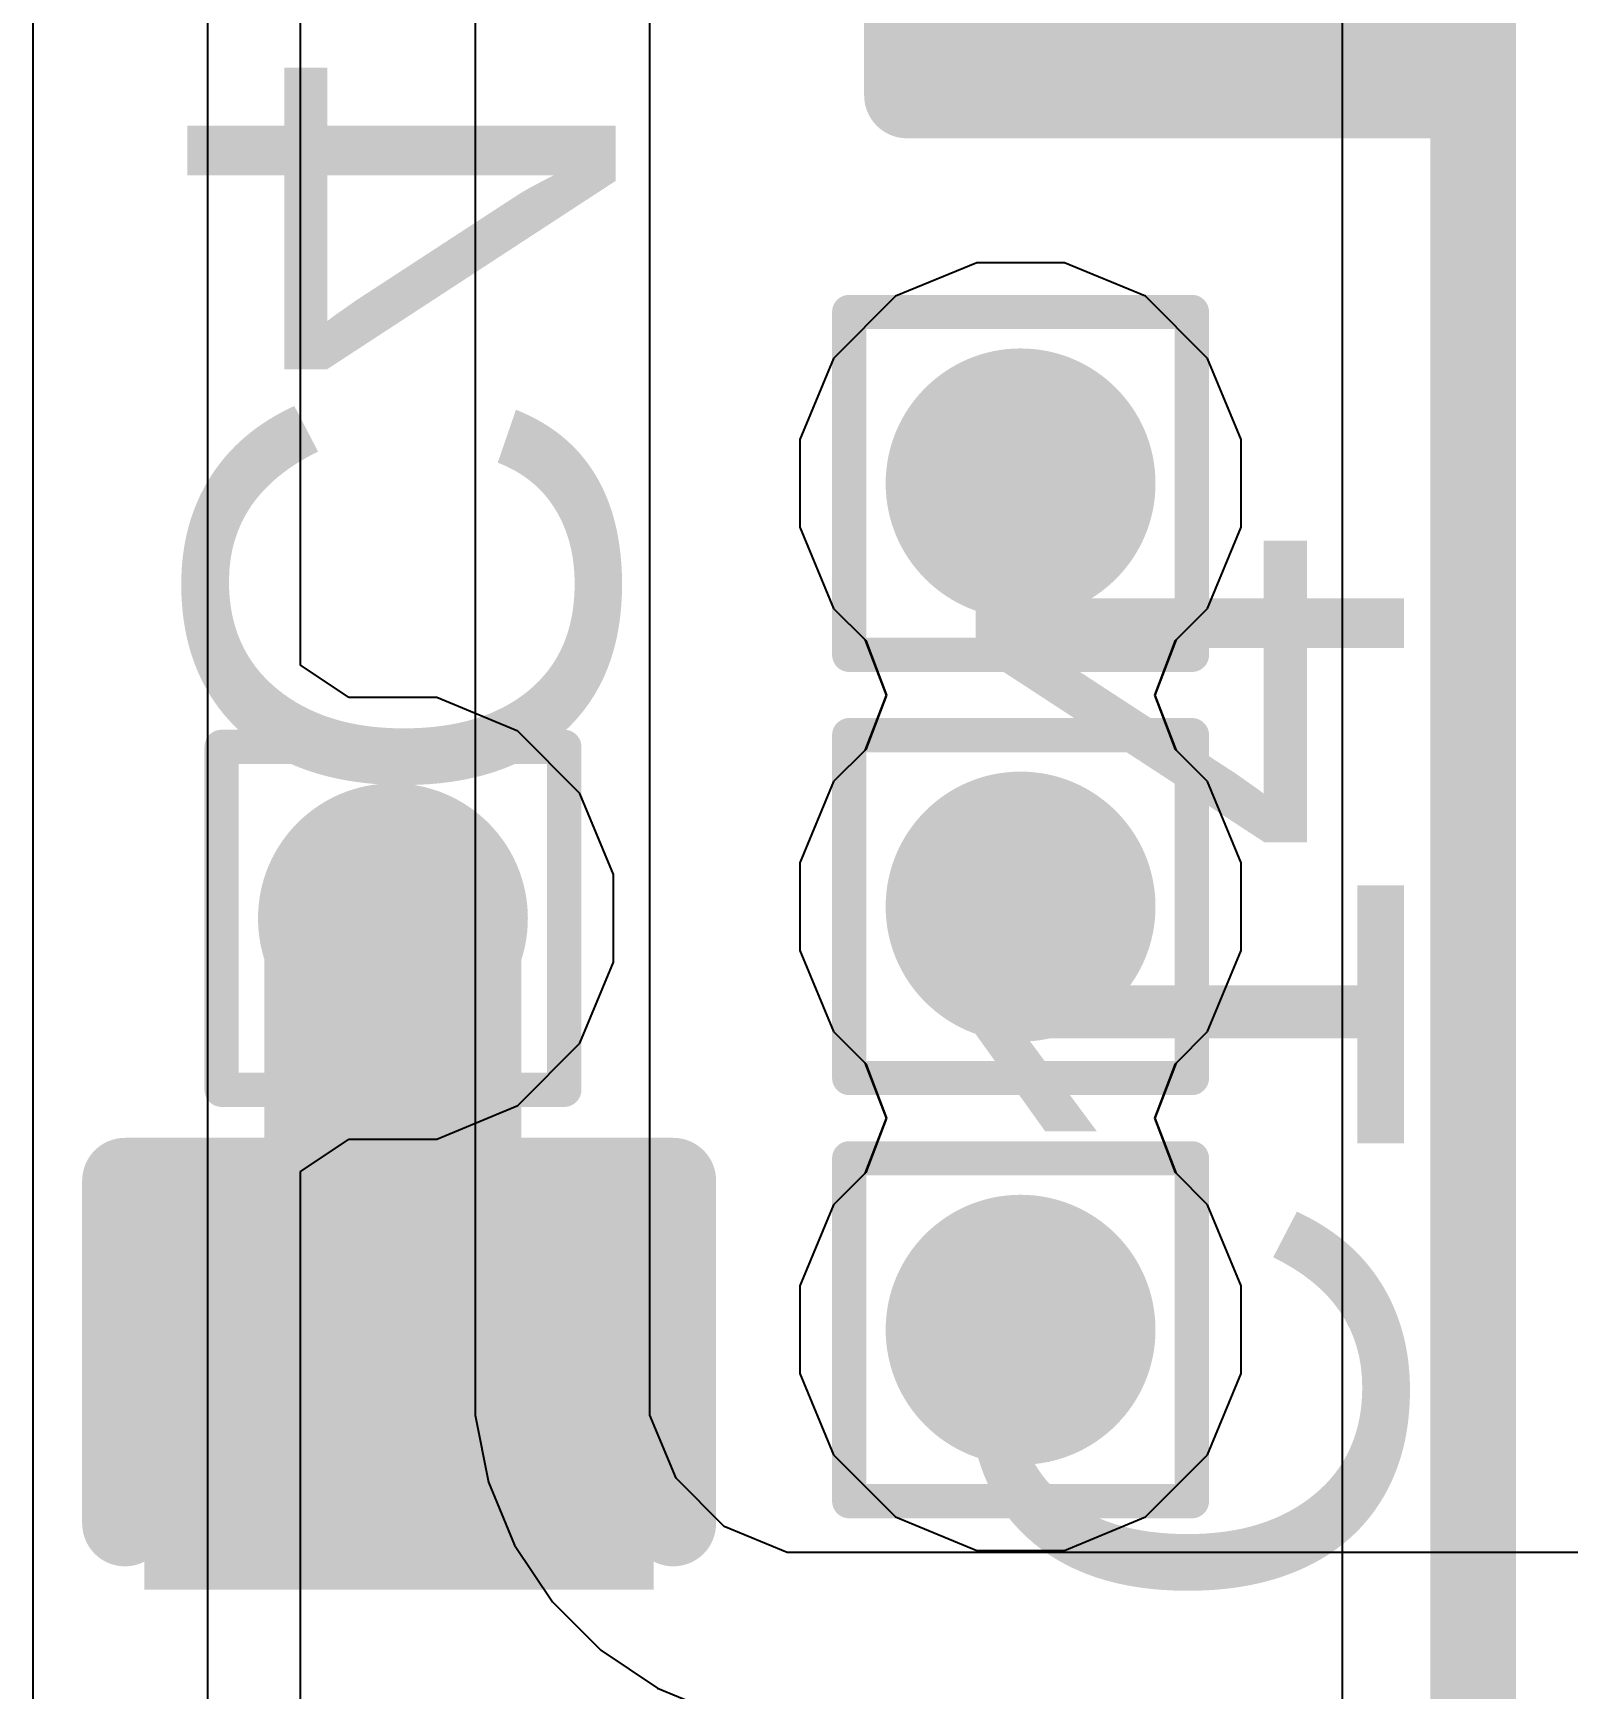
# Model space of a CAD drawing. Header units: inches. Extents: x -12 to 5355, y -7 to 5366.
# Drawn here: x 10.617 to 12.892, y 33.936 to 36.389 of the extents above; entities that cross this region are included whole.
import ezdxf

# ---------------------------------------------------------------- set-up
doc = ezdxf.new("R2010")
doc.units = ezdxf.units.IN
for name, color, linetype in [('BOTTOM LAYER', 5, 'Continuous'), ('Bottom Overlay', 54, 'Continuous'), ('Bottom Paste', 16, 'Continuous'), ('Bottom Solder', 6, 'Continuous'), ('Drill Drawing', 1, 'Continuous'), ('GROUND1', 16, 'Continuous'), ('GROUND2', 156, 'Continuous'), ('Keep-Out Layer', 6, 'Continuous'), ('POWER', 76, 'Continuous'), ('SIGNAL', 90, 'Continuous'), ('TOP LAYER', 1, 'Continuous'), ('Top Overlay', 2, 'Continuous'), ('Top Paste', 8, 'Continuous'), ('Top Solder', 216, 'Continuous'), ('Via Holes', 16, 'Continuous')]:
    doc.layers.add(name, color=color, linetype=linetype)
doc.styles.add('Arial', font='', dxfattribs={"height": 0.2})
doc.styles.get('Arial').set_extended_font_data('Arial')

# ---------------------------------------------------------------- blocks, each defined once
blk = doc.blocks.new('____0402_B_80')
at = {"layer": 'BOTTOM LAYER'}
for points in [[(-0.2413, 0.3175), (-0.2413, -0.3175), (-0.6985, -0.3175), (-0.6985, 0.3175)], [(0.6985, 0.3175), (0.6985, -0.3175), (0.2413, -0.3175), (0.2413, 0.3175)]]:
    blk.add_hatch(color=5, dxfattribs=at).paths.add_polyline_path(points)
at = {"layer": 'Bottom Paste'}
for points in [[(-0.2413, 0.3175), (-0.2413, -0.3175), (-0.6985, -0.3175), (-0.6985, 0.3175)], [(0.6985, 0.3175), (0.6985, -0.3175), (0.2413, -0.3175), (0.2413, 0.3175)]]:
    blk.add_hatch(color=16, dxfattribs=at).paths.add_polyline_path(points)
at = {"layer": 'Bottom Solder'}
for points in [[(-0.1813, 0.3775), (-0.1813, -0.3775), (-0.7585, -0.3775), (-0.7585, 0.3775)], [(0.7585, 0.3775), (0.7585, -0.3775), (0.1813, -0.3775), (0.1813, 0.3775)]]:
    blk.add_hatch(color=6, dxfattribs=at).paths.add_polyline_path(points)
at = {"layer": 'Bottom Overlay'}
for points in [[(-0.7874, -0.4064, 0.127, 0.127, 0), (-0.7874, 0.4064, 0.127, 0.127, 0)], [(-0.2794, 0.4064, 0.127, 0.127, 0), (-0.7874, 0.4064, 0.127, 0.127, 0)], [(0.7874, 0.4064, 0.127, 0.127, 0), (0.2794, 0.4064, 0.127, 0.127, 0)], [(0.7874, -0.4064, 0.127, 0.127, 0), (0.7874, 0.4064, 0.127, 0.127, 0)], [(-0.2794, -0.4064, 0.127, 0.127, 0), (-0.7874, -0.4064, 0.127, 0.127, 0)], [(0.2794, -0.4064, 0.127, 0.127, 0), (0.7874, -0.4064, 0.127, 0.127, 0)]]:
    blk.add_lwpolyline(points, format="xyseb", dxfattribs=at)
for points in [[(-0.8191, 0.4064, 0.0635, 0.0635, 1), (-0.7556, 0.4064, 0.0635, 0.0635, 1)], [(-0.8191, 0.4064, 0.0635, 0.0635, 1), (-0.7556, 0.4064, 0.0635, 0.0635, 1)], [(-0.3111, 0.4064, 0.0635, 0.0635, 1), (-0.2477, 0.4064, 0.0635, 0.0635, 1)], [(0.2477, 0.4064, 0.0635, 0.0635, 1), (0.3111, 0.4064, 0.0635, 0.0635, 1)], [(0.7556, 0.4064, 0.0635, 0.0635, 1), (0.8191, 0.4064, 0.0635, 0.0635, 1)], [(0.7556, 0.4064, 0.0635, 0.0635, 1), (0.8191, 0.4064, 0.0635, 0.0635, 1)], [(-0.8191, -0.4064, 0.0635, 0.0635, 1), (-0.7556, -0.4064, 0.0635, 0.0635, 1)], [(-0.8191, -0.4064, 0.0635, 0.0635, 1), (-0.7556, -0.4064, 0.0635, 0.0635, 1)], [(-0.3111, -0.4064, 0.0635, 0.0635, 1), (-0.2477, -0.4064, 0.0635, 0.0635, 1)], [(0.2477, -0.4064, 0.0635, 0.0635, 1), (0.3111, -0.4064, 0.0635, 0.0635, 1)], [(0.7556, -0.4064, 0.0635, 0.0635, 1), (0.8191, -0.4064, 0.0635, 0.0635, 1)], [(0.7556, -0.4064, 0.0635, 0.0635, 1), (0.8191, -0.4064, 0.0635, 0.0635, 1)]]:
    blk.add_lwpolyline(points, format="xyseb", close=True, dxfattribs=at)
blk = doc.blocks.new('C___0402_135')
at = {"layer": 'TOP LAYER'}
for points in [[(-0.6985, -0.3175), (-0.6985, 0.3175), (-0.2413, 0.3175), (-0.2413, -0.3175)], [(0.2413, -0.3175), (0.2413, 0.3175), (0.6985, 0.3175), (0.6985, -0.3175)]]:
    blk.add_hatch(color=1, dxfattribs=at).paths.add_polyline_path(points)
at = {"layer": 'Top Paste'}
for points in [[(-0.6985, -0.3175), (-0.6985, 0.3175), (-0.2413, 0.3175), (-0.2413, -0.3175)], [(0.2413, -0.3175), (0.2413, 0.3175), (0.6985, 0.3175), (0.6985, -0.3175)]]:
    blk.add_hatch(color=8, dxfattribs=at).paths.add_polyline_path(points)
at = {"layer": 'Top Solder'}
for points in [[(-0.7585, -0.3775), (-0.7585, 0.3775), (-0.1813, 0.3775), (-0.1813, -0.3775)], [(0.1813, -0.3775), (0.1813, 0.3775), (0.7585, 0.3775), (0.7585, -0.3775)]]:
    blk.add_hatch(color=216, dxfattribs=at).paths.add_polyline_path(points)
at = {"layer": 'Top Overlay'}
for points in [[(-0.7874, -0.4064, 0.127, 0.127, 0), (-0.7874, 0.4064, 0.127, 0.127, 0)], [(-0.2794, 0.4064, 0.127, 0.127, 0), (-0.7874, 0.4064, 0.127, 0.127, 0)], [(0.7874, 0.4064, 0.127, 0.127, 0), (0.2794, 0.4064, 0.127, 0.127, 0)], [(0.7874, -0.4064, 0.127, 0.127, 0), (0.7874, 0.4064, 0.127, 0.127, 0)], [(-0.2794, -0.4064, 0.127, 0.127, 0), (-0.7874, -0.4064, 0.127, 0.127, 0)], [(0.7874, -0.4064, 0.127, 0.127, 0), (0.2794, -0.4064, 0.127, 0.127, 0)]]:
    blk.add_lwpolyline(points, format="xyseb", dxfattribs=at)
for points in [[(-0.8191, 0.4064, 0.0635, 0.0635, 1), (-0.7556, 0.4064, 0.0635, 0.0635, 1)], [(-0.8191, 0.4064, 0.0635, 0.0635, 1), (-0.7556, 0.4064, 0.0635, 0.0635, 1)], [(-0.3111, 0.4064, 0.0635, 0.0635, 1), (-0.2477, 0.4064, 0.0635, 0.0635, 1)], [(0.2477, 0.4064, 0.0635, 0.0635, 1), (0.3111, 0.4064, 0.0635, 0.0635, 1)], [(0.7556, 0.4064, 0.0635, 0.0635, 1), (0.8191, 0.4064, 0.0635, 0.0635, 1)], [(0.7556, 0.4064, 0.0635, 0.0635, 1), (0.8191, 0.4064, 0.0635, 0.0635, 1)], [(-0.8191, -0.4064, 0.0635, 0.0635, 1), (-0.7556, -0.4064, 0.0635, 0.0635, 1)], [(-0.8191, -0.4064, 0.0635, 0.0635, 1), (-0.7556, -0.4064, 0.0635, 0.0635, 1)], [(-0.3111, -0.4064, 0.0635, 0.0635, 1), (-0.2477, -0.4064, 0.0635, 0.0635, 1)], [(0.2477, -0.4064, 0.0635, 0.0635, 1), (0.3111, -0.4064, 0.0635, 0.0635, 1)], [(0.7556, -0.4064, 0.0635, 0.0635, 1), (0.8191, -0.4064, 0.0635, 0.0635, 1)], [(0.7556, -0.4064, 0.0635, 0.0635, 1), (0.8191, -0.4064, 0.0635, 0.0635, 1)]]:
    blk.add_lwpolyline(points, format="xyseb", close=True, dxfattribs=at)

msp = doc.modelspace()

# ---------------------------------------------------------------- hatches: boundary and pattern name
at = {"layer": 'BOTTOM LAYER'}
h = msp.add_hatch(color=5, dxfattribs=at)
edge = h.paths.add_edge_path()
edge.add_arc((12.081, 35.7218), 0.2, 0, 360)
h = msp.add_hatch(color=5, dxfattribs=at)
edge = h.paths.add_edge_path()
edge.add_arc((12.081, 35.0948), 0.2, 0, 360)
h = msp.add_hatch(color=5, dxfattribs=at)
edge = h.paths.add_edge_path()
edge.add_arc((11.1506, 35.0774), 0.2, 0, 360)
h = msp.add_hatch(color=5, dxfattribs=at)
edge = h.paths.add_edge_path()
edge.add_arc((12.081, 34.4678), 0.2, 0, 360)
at = {"layer": 'GROUND1'}
h = msp.add_hatch(color=16, dxfattribs=at)
edge = h.paths.add_edge_path()
edge.add_arc((12.081, 35.7218), 0.2, 0, 360)
h = msp.add_hatch(color=16, dxfattribs=at)
edge = h.paths.add_edge_path()
edge.add_arc((12.081, 35.0948), 0.2, 0, 360)
h = msp.add_hatch(color=16, dxfattribs=at)
edge = h.paths.add_edge_path()
edge.add_arc((11.1506, 35.0774), 0.2, 0, 360)
h = msp.add_hatch(color=16, dxfattribs=at)
edge = h.paths.add_edge_path()
edge.add_arc((12.081, 34.4678), 0.2, 0, 360)
at = {"layer": 'GROUND2'}
h = msp.add_hatch(color=156, dxfattribs=at)
edge = h.paths.add_edge_path()
edge.add_arc((12.081, 35.7218), 0.2, 0, 360)
h = msp.add_hatch(color=156, dxfattribs=at)
edge = h.paths.add_edge_path()
edge.add_arc((12.081, 35.0948), 0.2, 0, 360)
h = msp.add_hatch(color=156, dxfattribs=at)
edge = h.paths.add_edge_path()
edge.add_arc((11.1506, 35.0774), 0.2, 0, 360)
h = msp.add_hatch(color=156, dxfattribs=at)
edge = h.paths.add_edge_path()
edge.add_arc((12.081, 34.4678), 0.2, 0, 360)
at = {"layer": 'POWER'}
h = msp.add_hatch(color=76, dxfattribs=at)
edge = h.paths.add_edge_path()
edge.add_arc((12.081, 35.7218), 0.2, 0, 360)
h = msp.add_hatch(color=76, dxfattribs=at)
edge = h.paths.add_edge_path()
edge.add_arc((12.081, 35.0948), 0.2, 0, 360)
h = msp.add_hatch(color=76, dxfattribs=at)
edge = h.paths.add_edge_path()
edge.add_arc((11.1506, 35.0774), 0.2, 0, 360)
h = msp.add_hatch(color=76, dxfattribs=at)
edge = h.paths.add_edge_path()
edge.add_arc((12.081, 34.4678), 0.2, 0, 360)
at = {"layer": 'SIGNAL'}
h = msp.add_hatch(color=90, dxfattribs=at)
edge = h.paths.add_edge_path()
edge.add_arc((12.081, 35.7218), 0.2, 0, 360)
h = msp.add_hatch(color=90, dxfattribs=at)
edge = h.paths.add_edge_path()
edge.add_arc((12.081, 35.0948), 0.2, 0, 360)
h = msp.add_hatch(color=90, dxfattribs=at)
edge = h.paths.add_edge_path()
edge.add_arc((11.1506, 35.0774), 0.2, 0, 360)
h = msp.add_hatch(color=90, dxfattribs=at)
edge = h.paths.add_edge_path()
edge.add_arc((12.081, 34.4678), 0.2, 0, 360)
at = {"layer": 'TOP LAYER'}
h = msp.add_hatch(color=1, dxfattribs=at)
edge = h.paths.add_edge_path()
edge.add_arc((12.081, 35.7218), 0.2, 0, 360)
h = msp.add_hatch(color=1, dxfattribs=at)
edge = h.paths.add_edge_path()
edge.add_arc((12.081, 35.0948), 0.2, 0, 360)
h = msp.add_hatch(color=1, dxfattribs=at)
edge = h.paths.add_edge_path()
edge.add_arc((11.1506, 35.0774), 0.2, 0, 360)
h = msp.add_hatch(color=1, dxfattribs=at)
edge = h.paths.add_edge_path()
edge.add_arc((12.081, 34.4678), 0.2, 0, 360)
at = {"layer": 'Via Holes'}
h = msp.add_hatch(color=7, dxfattribs=at)
edge = h.paths.add_edge_path()
edge.add_arc((12.081, 35.7218), 0.1, 0, 360)
h = msp.add_hatch(color=7, dxfattribs=at)
edge = h.paths.add_edge_path()
edge.add_arc((12.081, 35.0948), 0.1, 0, 360)
h = msp.add_hatch(color=7, dxfattribs=at)
edge = h.paths.add_edge_path()
edge.add_arc((11.1506, 35.0774), 0.1, 0, 360)
h = msp.add_hatch(color=7, dxfattribs=at)
edge = h.paths.add_edge_path()
edge.add_arc((12.081, 34.4678), 0.1, 0, 360)

# ---------------------------------------------------------------- linework, layer by layer
at = {"layer": 'BOTTOM LAYER'}
for p, q in [((10.8762, 33.914), (10.8762, 60.2174)), ((12.016, 36.0488), (11.8958, 35.999)), ((12.146, 36.0488), (12.016, 36.0488)), ((12.2662, 35.999), (12.146, 36.0488)), ((11.8958, 35.999), (11.8038, 35.907)), ((12.3582, 35.907), (12.2662, 35.999)), ((11.8038, 35.907), (11.754, 35.7868)), ((12.408, 35.7868), (12.3582, 35.907)), ((11.754, 35.7868), (11.754, 35.6568)), ((12.408, 35.6568), (12.408, 35.7868)), ((11.754, 35.6568), (11.8038, 35.5366)), ((12.3582, 35.5366), (12.408, 35.6568)), ((11.8038, 35.5366), (11.8499, 35.4905)), ((12.3121, 35.4905), (12.3582, 35.5366)), ((11.8499, 35.4905), (11.8817, 35.4083)), ((12.2803, 35.4083), (12.3121, 35.4905)), ((11.8817, 35.4083), (11.8499, 35.3261)), ((12.3121, 35.3261), (12.2803, 35.4083)), ((11.8499, 35.3261), (11.8038, 35.28)), ((12.3582, 35.28), (12.3121, 35.3261)), ((11.8038, 35.28), (11.754, 35.1598)), ((12.408, 35.1598), (12.3582, 35.28)), ((11.754, 35.1598), (11.754, 35.0298)), ((12.408, 35.0298), (12.408, 35.1598)), ((11.754, 35.0298), (11.8038, 34.9096)), ((12.3582, 34.9096), (12.408, 35.0298)), ((11.8038, 34.9096), (11.8499, 34.8635)), ((12.3121, 34.8635), (12.3582, 34.9096)), ((11.8499, 34.8635), (11.8817, 34.7813)), ((12.2803, 34.7813), (12.3121, 34.8635)), ((11.8817, 34.7813), (11.8499, 34.6991)), ((12.3121, 34.6991), (12.2803, 34.7813)), ((11.8499, 34.6991), (11.8038, 34.653)), ((12.3582, 34.653), (12.3121, 34.6991)), ((11.8038, 34.653), (11.754, 34.5328)), ((12.408, 34.5328), (12.3582, 34.653)), ((11.754, 34.5328), (11.754, 34.4028)), ((12.408, 34.4028), (12.408, 34.5328)), ((11.754, 34.4028), (11.8038, 34.2826)), ((12.3582, 34.2826), (12.408, 34.4028)), ((11.8038, 34.2826), (11.8958, 34.1906)), ((12.2662, 34.1906), (12.3582, 34.2826)), ((11.8958, 34.1906), (12.016, 34.1408)), ((12.146, 34.1408), (12.2662, 34.1906)), ((12.016, 34.1408), (12.146, 34.1408))]:
    msp.add_line(p, q, dxfattribs=at)
msp.add_lwpolyline([(11.1506, 34.3804, 0.381, 0.381, 0), (11.1506, 35.0774, 0.381, 0.381, 0)], format="xyseb", dxfattribs=at)
for points in [[(11.0554, 35.0774, 0.1905, 0.1905, 1), (11.2459, 35.0774, 0.1905, 0.1905, 1)], [(11.0554, 34.3804, 0.1905, 0.1905, 1), (11.2459, 34.3804, 0.1905, 0.1905, 1)]]:
    msp.add_lwpolyline(points, format="xyseb", close=True, dxfattribs=at)
at = {"layer": 'Drill Drawing'}
for points in [[(11.827, 35.9758, 0.0508, 0.0508, 0), (12.335, 35.9758, 0.0508, 0.0508, 0)], [(11.827, 35.4678, 0.0508, 0.0508, 0), (11.827, 35.9758, 0.0508, 0.0508, 0)], [(12.335, 35.4678, 0.0508, 0.0508, 0), (12.335, 35.9758, 0.0508, 0.0508, 0)], [(11.827, 35.4678, 0.0508, 0.0508, 0), (12.335, 35.4678, 0.0508, 0.0508, 0)], [(10.8966, 35.3314, 0.0508, 0.0508, 0), (11.4046, 35.3314, 0.0508, 0.0508, 0)], [(10.8966, 34.8234, 0.0508, 0.0508, 0), (10.8966, 35.3314, 0.0508, 0.0508, 0)], [(11.4046, 34.8234, 0.0508, 0.0508, 0), (11.4046, 35.3314, 0.0508, 0.0508, 0)], [(11.827, 35.3488, 0.0508, 0.0508, 0), (12.335, 35.3488, 0.0508, 0.0508, 0)], [(11.827, 34.8408, 0.0508, 0.0508, 0), (11.827, 35.3488, 0.0508, 0.0508, 0)], [(12.335, 34.8408, 0.0508, 0.0508, 0), (12.335, 35.3488, 0.0508, 0.0508, 0)], [(11.827, 34.8408, 0.0508, 0.0508, 0), (12.335, 34.8408, 0.0508, 0.0508, 0)], [(10.8966, 34.8234, 0.0508, 0.0508, 0), (11.4046, 34.8234, 0.0508, 0.0508, 0)], [(11.827, 34.7218, 0.0508, 0.0508, 0), (12.335, 34.7218, 0.0508, 0.0508, 0)], [(11.827, 34.2138, 0.0508, 0.0508, 0), (11.827, 34.7218, 0.0508, 0.0508, 0)], [(12.335, 34.2138, 0.0508, 0.0508, 0), (12.335, 34.7218, 0.0508, 0.0508, 0)], [(11.827, 34.2138, 0.0508, 0.0508, 0), (12.335, 34.2138, 0.0508, 0.0508, 0)]]:
    msp.add_lwpolyline(points, format="xyseb", dxfattribs=at)
for points in [[(11.8143, 35.9758, 0.0254, 0.0254, 1), (11.8397, 35.9758, 0.0254, 0.0254, 1)], [(11.8143, 35.9758, 0.0254, 0.0254, 1), (11.8397, 35.9758, 0.0254, 0.0254, 1)], [(12.3223, 35.9758, 0.0254, 0.0254, 1), (12.3477, 35.9758, 0.0254, 0.0254, 1)], [(12.3223, 35.9758, 0.0254, 0.0254, 1), (12.3477, 35.9758, 0.0254, 0.0254, 1)], [(11.8143, 35.4678, 0.0254, 0.0254, 1), (11.8397, 35.4678, 0.0254, 0.0254, 1)], [(11.8143, 35.4678, 0.0254, 0.0254, 1), (11.8397, 35.4678, 0.0254, 0.0254, 1)], [(12.3223, 35.4678, 0.0254, 0.0254, 1), (12.3477, 35.4678, 0.0254, 0.0254, 1)], [(12.3223, 35.4678, 0.0254, 0.0254, 1), (12.3477, 35.4678, 0.0254, 0.0254, 1)], [(10.8839, 35.3314, 0.0254, 0.0254, 1), (10.9093, 35.3314, 0.0254, 0.0254, 1)], [(10.8839, 35.3314, 0.0254, 0.0254, 1), (10.9093, 35.3314, 0.0254, 0.0254, 1)], [(11.3919, 35.3314, 0.0254, 0.0254, 1), (11.4173, 35.3314, 0.0254, 0.0254, 1)], [(11.3919, 35.3314, 0.0254, 0.0254, 1), (11.4173, 35.3314, 0.0254, 0.0254, 1)], [(11.8143, 35.3488, 0.0254, 0.0254, 1), (11.8397, 35.3488, 0.0254, 0.0254, 1)], [(11.8143, 35.3488, 0.0254, 0.0254, 1), (11.8397, 35.3488, 0.0254, 0.0254, 1)], [(12.3223, 35.3488, 0.0254, 0.0254, 1), (12.3477, 35.3488, 0.0254, 0.0254, 1)], [(12.3223, 35.3488, 0.0254, 0.0254, 1), (12.3477, 35.3488, 0.0254, 0.0254, 1)], [(11.8143, 34.8408, 0.0254, 0.0254, 1), (11.8397, 34.8408, 0.0254, 0.0254, 1)], [(11.8143, 34.8408, 0.0254, 0.0254, 1), (11.8397, 34.8408, 0.0254, 0.0254, 1)], [(12.3223, 34.8408, 0.0254, 0.0254, 1), (12.3477, 34.8408, 0.0254, 0.0254, 1)], [(12.3223, 34.8408, 0.0254, 0.0254, 1), (12.3477, 34.8408, 0.0254, 0.0254, 1)], [(10.8839, 34.8234, 0.0254, 0.0254, 1), (10.9093, 34.8234, 0.0254, 0.0254, 1)], [(10.8839, 34.8234, 0.0254, 0.0254, 1), (10.9093, 34.8234, 0.0254, 0.0254, 1)], [(11.3919, 34.8234, 0.0254, 0.0254, 1), (11.4173, 34.8234, 0.0254, 0.0254, 1)], [(11.3919, 34.8234, 0.0254, 0.0254, 1), (11.4173, 34.8234, 0.0254, 0.0254, 1)], [(11.8143, 34.7218, 0.0254, 0.0254, 1), (11.8397, 34.7218, 0.0254, 0.0254, 1)], [(11.8143, 34.7218, 0.0254, 0.0254, 1), (11.8397, 34.7218, 0.0254, 0.0254, 1)], [(12.3223, 34.7218, 0.0254, 0.0254, 1), (12.3477, 34.7218, 0.0254, 0.0254, 1)], [(12.3223, 34.7218, 0.0254, 0.0254, 1), (12.3477, 34.7218, 0.0254, 0.0254, 1)], [(11.8143, 34.2138, 0.0254, 0.0254, 1), (11.8397, 34.2138, 0.0254, 0.0254, 1)], [(11.8143, 34.2138, 0.0254, 0.0254, 1), (11.8397, 34.2138, 0.0254, 0.0254, 1)], [(12.3223, 34.2138, 0.0254, 0.0254, 1), (12.3477, 34.2138, 0.0254, 0.0254, 1)], [(12.3223, 34.2138, 0.0254, 0.0254, 1), (12.3477, 34.2138, 0.0254, 0.0254, 1)]]:
    msp.add_lwpolyline(points, format="xyseb", close=True, dxfattribs=at)
at = {"layer": 'GROUND1'}
for p, q in [((10.8762, 33.8074), (10.8762, 60.2174)), ((12.016, 36.0488), (11.8958, 35.999)), ((12.146, 36.0488), (12.016, 36.0488)), ((12.2662, 35.999), (12.146, 36.0488)), ((11.8958, 35.999), (11.8038, 35.907)), ((12.3582, 35.907), (12.2662, 35.999)), ((11.8038, 35.907), (11.754, 35.7868)), ((12.408, 35.7868), (12.3582, 35.907)), ((11.754, 35.7868), (11.754, 35.6568)), ((12.408, 35.6568), (12.408, 35.7868)), ((11.754, 35.6568), (11.8038, 35.5366)), ((12.3582, 35.5366), (12.408, 35.6568)), ((11.8038, 35.5366), (11.8499, 35.4905)), ((12.3121, 35.4905), (12.3582, 35.5366)), ((11.8499, 35.4905), (11.8817, 35.4083)), ((12.2803, 35.4083), (12.3121, 35.4905)), ((11.8817, 35.4083), (11.8499, 35.3261)), ((12.3121, 35.3261), (12.2803, 35.4083)), ((11.8499, 35.3261), (11.8038, 35.28)), ((12.3582, 35.28), (12.3121, 35.3261)), ((11.8038, 35.28), (11.754, 35.1598)), ((12.408, 35.1598), (12.3582, 35.28)), ((11.754, 35.1598), (11.754, 35.0298)), ((12.408, 35.0298), (12.408, 35.1598)), ((11.754, 35.0298), (11.8038, 34.9096)), ((12.3582, 34.9096), (12.408, 35.0298)), ((11.8038, 34.9096), (11.8499, 34.8635)), ((12.3121, 34.8635), (12.3582, 34.9096)), ((11.8499, 34.8635), (11.8817, 34.7813)), ((12.2803, 34.7813), (12.3121, 34.8635)), ((11.8817, 34.7813), (11.8499, 34.6991)), ((12.3121, 34.6991), (12.2803, 34.7813)), ((11.8499, 34.6991), (11.8038, 34.653)), ((12.3582, 34.653), (12.3121, 34.6991)), ((11.8038, 34.653), (11.754, 34.5328)), ((12.408, 34.5328), (12.3582, 34.653)), ((11.754, 34.5328), (11.754, 34.4028)), ((12.408, 34.4028), (12.408, 34.5328)), ((11.754, 34.4028), (11.8038, 34.2826)), ((12.3582, 34.2826), (12.408, 34.4028)), ((11.8038, 34.2826), (11.8958, 34.1906)), ((12.2662, 34.1906), (12.3582, 34.2826)), ((11.8958, 34.1906), (12.016, 34.1408)), ((12.146, 34.1408), (12.2662, 34.1906)), ((12.016, 34.1408), (12.146, 34.1408))]:
    msp.add_line(p, q, dxfattribs=at)
at = {"layer": 'GROUND2'}
for p, q in [((10.8762, 33.8074), (10.8762, 60.2174)), ((12.016, 36.0488), (11.8958, 35.999)), ((12.146, 36.0488), (12.016, 36.0488)), ((12.2662, 35.999), (12.146, 36.0488)), ((11.8958, 35.999), (11.8038, 35.907)), ((12.3582, 35.907), (12.2662, 35.999)), ((11.8038, 35.907), (11.754, 35.7868)), ((12.408, 35.7868), (12.3582, 35.907)), ((11.754, 35.7868), (11.754, 35.6568)), ((12.408, 35.6568), (12.408, 35.7868)), ((11.754, 35.6568), (11.8038, 35.5366)), ((12.3582, 35.5366), (12.408, 35.6568)), ((11.8038, 35.5366), (11.8514, 35.4889)), ((12.3106, 35.4889), (12.3582, 35.5366)), ((11.8514, 35.4889), (11.882, 35.4083)), ((12.28, 35.4083), (12.3106, 35.4889)), ((11.882, 35.4083), (11.8514, 35.3277)), ((12.3106, 35.3277), (12.28, 35.4083)), ((11.8514, 35.3277), (11.8038, 35.28)), ((12.3582, 35.28), (12.3106, 35.3277)), ((11.8038, 35.28), (11.754, 35.1598)), ((12.408, 35.1598), (12.3582, 35.28)), ((11.754, 35.1598), (11.754, 35.0298)), ((12.408, 35.0298), (12.408, 35.1598)), ((11.754, 35.0298), (11.8038, 34.9096)), ((12.3582, 34.9096), (12.408, 35.0298)), ((11.8038, 34.9096), (11.8514, 34.8619)), ((12.3106, 34.8619), (12.3582, 34.9096)), ((11.8514, 34.8619), (11.882, 34.7813)), ((12.28, 34.7813), (12.3106, 34.8619)), ((11.882, 34.7813), (11.8514, 34.7007)), ((12.3106, 34.7007), (12.28, 34.7813)), ((11.8514, 34.7007), (11.8038, 34.653)), ((12.3582, 34.653), (12.3106, 34.7007)), ((11.8038, 34.653), (11.754, 34.5328)), ((12.408, 34.5328), (12.3582, 34.653)), ((11.754, 34.5328), (11.754, 34.4028)), ((12.408, 34.4028), (12.408, 34.5328)), ((11.754, 34.4028), (11.8038, 34.2826)), ((12.3582, 34.2826), (12.408, 34.4028)), ((11.8038, 34.2826), (11.8958, 34.1906)), ((12.2662, 34.1906), (12.3582, 34.2826)), ((11.8958, 34.1906), (12.016, 34.1408)), ((12.146, 34.1408), (12.2662, 34.1906)), ((12.016, 34.1408), (12.146, 34.1408))]:
    msp.add_line(p, q, dxfattribs=at)
at = {"layer": 'Keep-Out Layer'}
msp.add_line((10.6172, 33.8074), (10.6172, 60.2996), dxfattribs=at)
at = {"layer": 'POWER'}
for p, q in [((11.0137, 35.4524), (11.0137, 36.8491)), ((11.0856, 35.4044), (11.0137, 35.4524)), ((11.2156, 35.4044), (11.0856, 35.4044)), ((11.3358, 35.3546), (11.2156, 35.4044)), ((11.4278, 35.2626), (11.3358, 35.3546)), ((11.4776, 35.1424), (11.4278, 35.2626)), ((11.4776, 35.0124), (11.4776, 35.1424)), ((11.4278, 34.8922), (11.4776, 35.0124)), ((11.3358, 34.8002), (11.4278, 34.8922)), ((11.2156, 34.7504), (11.3358, 34.8002)), ((11.0137, 34.7024), (11.0856, 34.7504)), ((11.0856, 34.7504), (11.2156, 34.7504)), ((11.0137, 29.6358), (11.0137, 34.7024))]:
    msp.add_line(p, q, dxfattribs=at)
at = {"layer": 'SIGNAL'}
for p, q in [((10.8762, 33.8074), (10.8762, 60.2174)), ((12.5579, 44.5092), (12.5579, 23.3423)), ((12.016, 36.0488), (11.8958, 35.999)), ((12.146, 36.0488), (12.016, 36.0488)), ((12.2662, 35.999), (12.146, 36.0488)), ((11.8958, 35.999), (11.8038, 35.907)), ((12.3582, 35.907), (12.2662, 35.999)), ((11.8038, 35.907), (11.754, 35.7868)), ((12.408, 35.7868), (12.3582, 35.907)), ((11.754, 35.7868), (11.754, 35.6568)), ((12.408, 35.6568), (12.408, 35.7868)), ((11.754, 35.6568), (11.8038, 35.5366)), ((12.3582, 35.5366), (12.408, 35.6568)), ((11.8038, 35.5366), (11.8514, 35.4889)), ((12.3106, 35.4889), (12.3582, 35.5366)), ((11.8514, 35.4889), (11.882, 35.4083)), ((12.28, 35.4083), (12.3106, 35.4889)), ((11.882, 35.4083), (11.8514, 35.3277)), ((12.3106, 35.3277), (12.28, 35.4083)), ((11.8514, 35.3277), (11.8038, 35.28)), ((12.3582, 35.28), (12.3106, 35.3277)), ((11.8038, 35.28), (11.754, 35.1598)), ((12.408, 35.1598), (12.3582, 35.28)), ((11.754, 35.1598), (11.754, 35.0298)), ((12.408, 35.0298), (12.408, 35.1598)), ((11.754, 35.0298), (11.8038, 34.9096)), ((12.3582, 34.9096), (12.408, 35.0298)), ((11.8038, 34.9096), (11.8514, 34.8619)), ((12.3106, 34.8619), (12.3582, 34.9096)), ((11.8514, 34.8619), (11.882, 34.7813)), ((12.28, 34.7813), (12.3106, 34.8619)), ((11.882, 34.7813), (11.8514, 34.7007)), ((12.3106, 34.7007), (12.28, 34.7813)), ((11.8514, 34.7007), (11.8038, 34.653)), ((12.3582, 34.653), (12.3106, 34.7007)), ((11.8038, 34.653), (11.754, 34.5328)), ((12.408, 34.5328), (12.3582, 34.653)), ((11.754, 34.5328), (11.754, 34.4028)), ((12.408, 34.4028), (12.408, 34.5328)), ((11.754, 34.4028), (11.8038, 34.2826)), ((12.3582, 34.2826), (12.408, 34.4028)), ((11.8038, 34.2826), (11.8958, 34.1906)), ((12.2662, 34.1906), (12.3582, 34.2826)), ((11.8958, 34.1906), (12.016, 34.1408)), ((12.146, 34.1408), (12.2662, 34.1906)), ((12.016, 34.1408), (12.146, 34.1408))]:
    msp.add_line(p, q, dxfattribs=at)
msp.add_lwpolyline([(12.7521, 10.0248, 0.127, 0.127, 0), (12.7521, 44.5092, 0.127, 0.127, 0)], format="xyseb", dxfattribs=at)
at = {"layer": 'TOP LAYER'}
for p, q in [((10.8762, 33.8074), (10.8762, 57.7662)), ((11.2726, 36.576), (11.2726, 34.3916)), ((11.5316, 34.3916), (11.5316, 36.576)), ((11.2726, 34.3916), (11.2726, 34.3411)), ((11.5316, 34.3411), (11.5316, 34.3916)), ((11.5316, 34.3916), (11.5316, 34.3916)), ((11.2726, 34.3411), (11.2923, 34.242)), ((11.5703, 34.2477), (11.5316, 34.3411)), ((11.2923, 34.242), (11.331, 34.1486)), ((11.6417, 34.1763), (11.5703, 34.2477)), ((11.7351, 34.1376), (11.6417, 34.1763)), ((11.331, 34.1486), (11.3871, 34.0646)), ((11.7856, 34.1376), (11.7351, 34.1376)), ((16.0782, 34.1376), (11.7856, 34.1376)), ((11.3871, 34.0646), (11.4586, 33.9931)), ((11.4586, 33.9931), (11.5426, 33.937)), ((11.5426, 33.937), (11.636, 33.8983))]:
    msp.add_line(p, q, dxfattribs=at)

# ---------------------------------------------------------------- block references
at = {"rotation": 270}
for name, p in [('C___0402_135', (12.319, 37.084)), ('____0402_B_80', (11.1598, 33.9013))]:
    msp.add_blockref(name, p, dxfattribs=at)

# ---------------------------------------------------------------- texts
at = {"layer": 'Bottom Overlay', "style": 'Arial', "text_generation_flag": 2}
msp.add_text('C49', height=0.635, rotation=270, dxfattribs=at).set_placement((10.8458, 35.2298))
at = {"layer": 'Top Overlay', "style": 'Arial'}
msp.add_text('C14', height=0.635, rotation=90, dxfattribs=at).set_placement((12.6492, 34.036))

doc.saveas('drawing.dxf')
